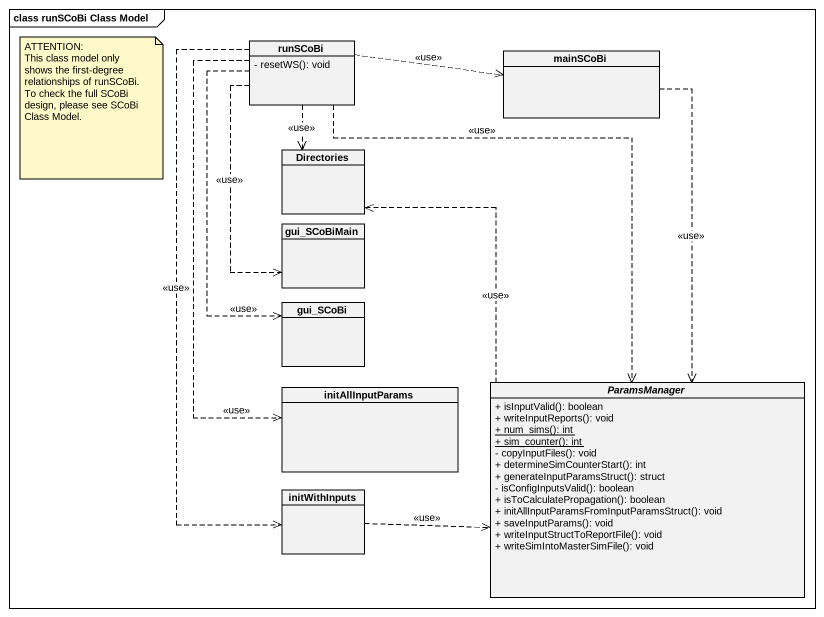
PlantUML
@startuml
mainframe class runSCoBi Class Model
hide circle
hide empty members
skinparam classAttributeIconSize 0
class runSCoBi {
  - resetWS(): void
}
class mainSCoBi
class Directories
class gui_SCoBiMain
class gui_SCoBi
class initAllInputParams
abstract class ParamsManager {
  + isInputValid(): boolean
  + writeInputReports(): void
  {static} + num_sims(): int
  {static} + sim_counter(): int
  - copyInputFiles(): void
  + determineSimCounterStart(): int
  + generateInputParamsStruct(): struct
  - isConfigInputsValid(): boolean
  + isToCalculatePropagation(): boolean
  + initAllInputParamsFromInputParamsStruct(): void
  + saveInputParams(): void
  + writeInputStructToReportFile(): void
  + writeSimIntoMasterSimFile(): void
}
class initWithInputs
runSCoBi .right.> mainSCoBi : <<use>>
runSCoBi ..> Directories : <<use>>
runSCoBi ..> gui_SCoBiMain : <<use>>
runSCoBi ..> gui_SCoBi : <<use>>
runSCoBi ..> initAllInputParams : <<use>>
runSCoBi ..> ParamsManager : <<use>>
runSCoBi ..> initWithInputs : <<use>>
mainSCoBi ..> ParamsManager : <<use>>
ParamsManager .up.> Directories : <<use>>
initWithInputs .right.> ParamsManager : <<use>>
note as N1
  ATTENTION:
  This class model only shows the first-degree relationships of runSCoBi.
  To check the full SCoBi design, please see SCoBi Class Model.
end note
@enduml
